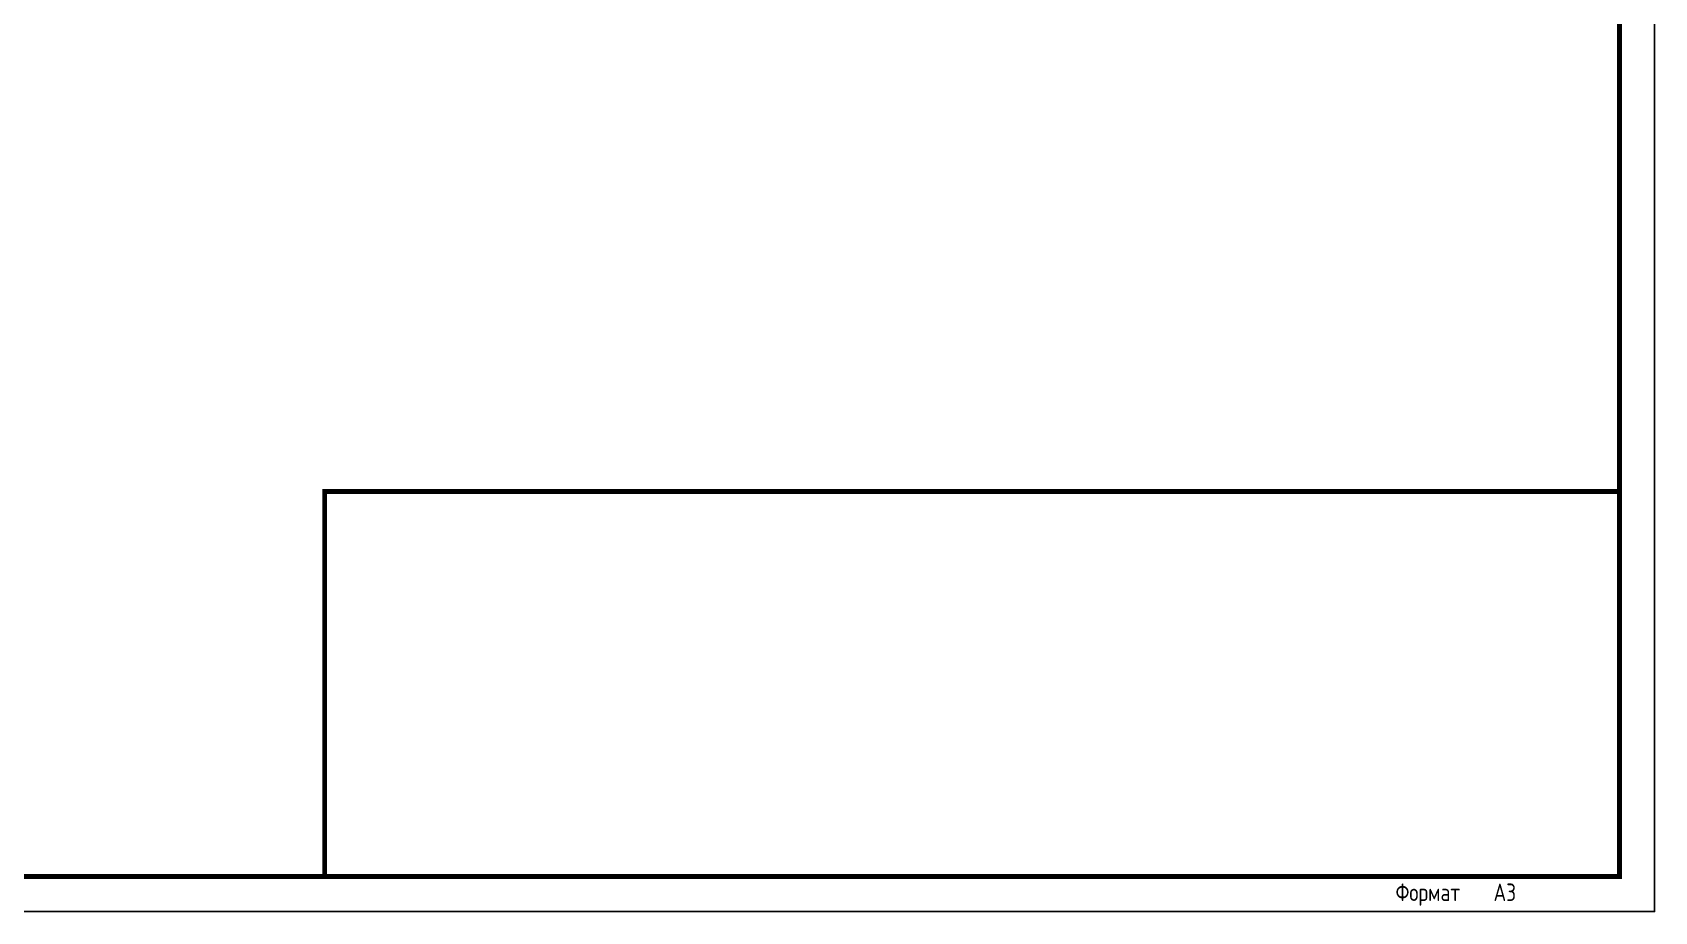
# Model space of a CAD drawing. Header units: millimetres. Extents: x -174 to 283928, y 1291 to 21053.
# Drawn here: x 2776 to 3935, y 2135 to 2763 of the extents above; entities that cross this region are included whole.
import ezdxf

# ---------------------------------------------------------------- set-up
doc = ezdxf.new("R2010")
doc.units = ezdxf.units.MM
doc.layers.add('0_Рамка', color=7, linetype='Continuous')
doc.styles.add('СПДС', font='isocpeur.ttf', dxfattribs={"width": 0.8, "height": 2.5})

# ---------------------------------------------------------------- blocks, each defined once
blk = doc.blocks.new('*U228')
at = {"layer": '0_Рамка', "const_width": 0.7}
blk.add_lwpolyline([(20, 5), (292, 5), (292, 415), (20, 415)], close=True, dxfattribs=at)
at = {"layer": 'Defpoints'}
blk.add_lwpolyline([(0, 0), (297, 0), (297, 420), (0, 420)], close=True, dxfattribs=at)
at = {"layer": 'Defpoints', "color": 251, "true_color": 0x636466, "const_width": 0.7}
blk.add_lwpolyline([(107, 60), (107, 5), (292, 5), (292, 60)], close=True, dxfattribs=at)
at = {"layer": '0_Рамка', "style": 'СПДС', "width": 0.8}
blk.add_text('Формат', height=2.5, dxfattribs=at).set_placement((260, 1.5))
blk.add_attdef('ФОРМАТ', (274, 1.5), '', height=2.5, dxfattribs=at)

msp = doc.modelspace()

# ---------------------------------------------------------------- block references
at = {"layer": '0_Рамка', "xscale": 5, "yscale": 5, "zscale": 5}
msp.add_blockref('*U228', (2450.009, 2135.374), dxfattribs=at).add_auto_attribs({'ФОРМАТ': 'А3'})

doc.saveas('drawing.dxf')
